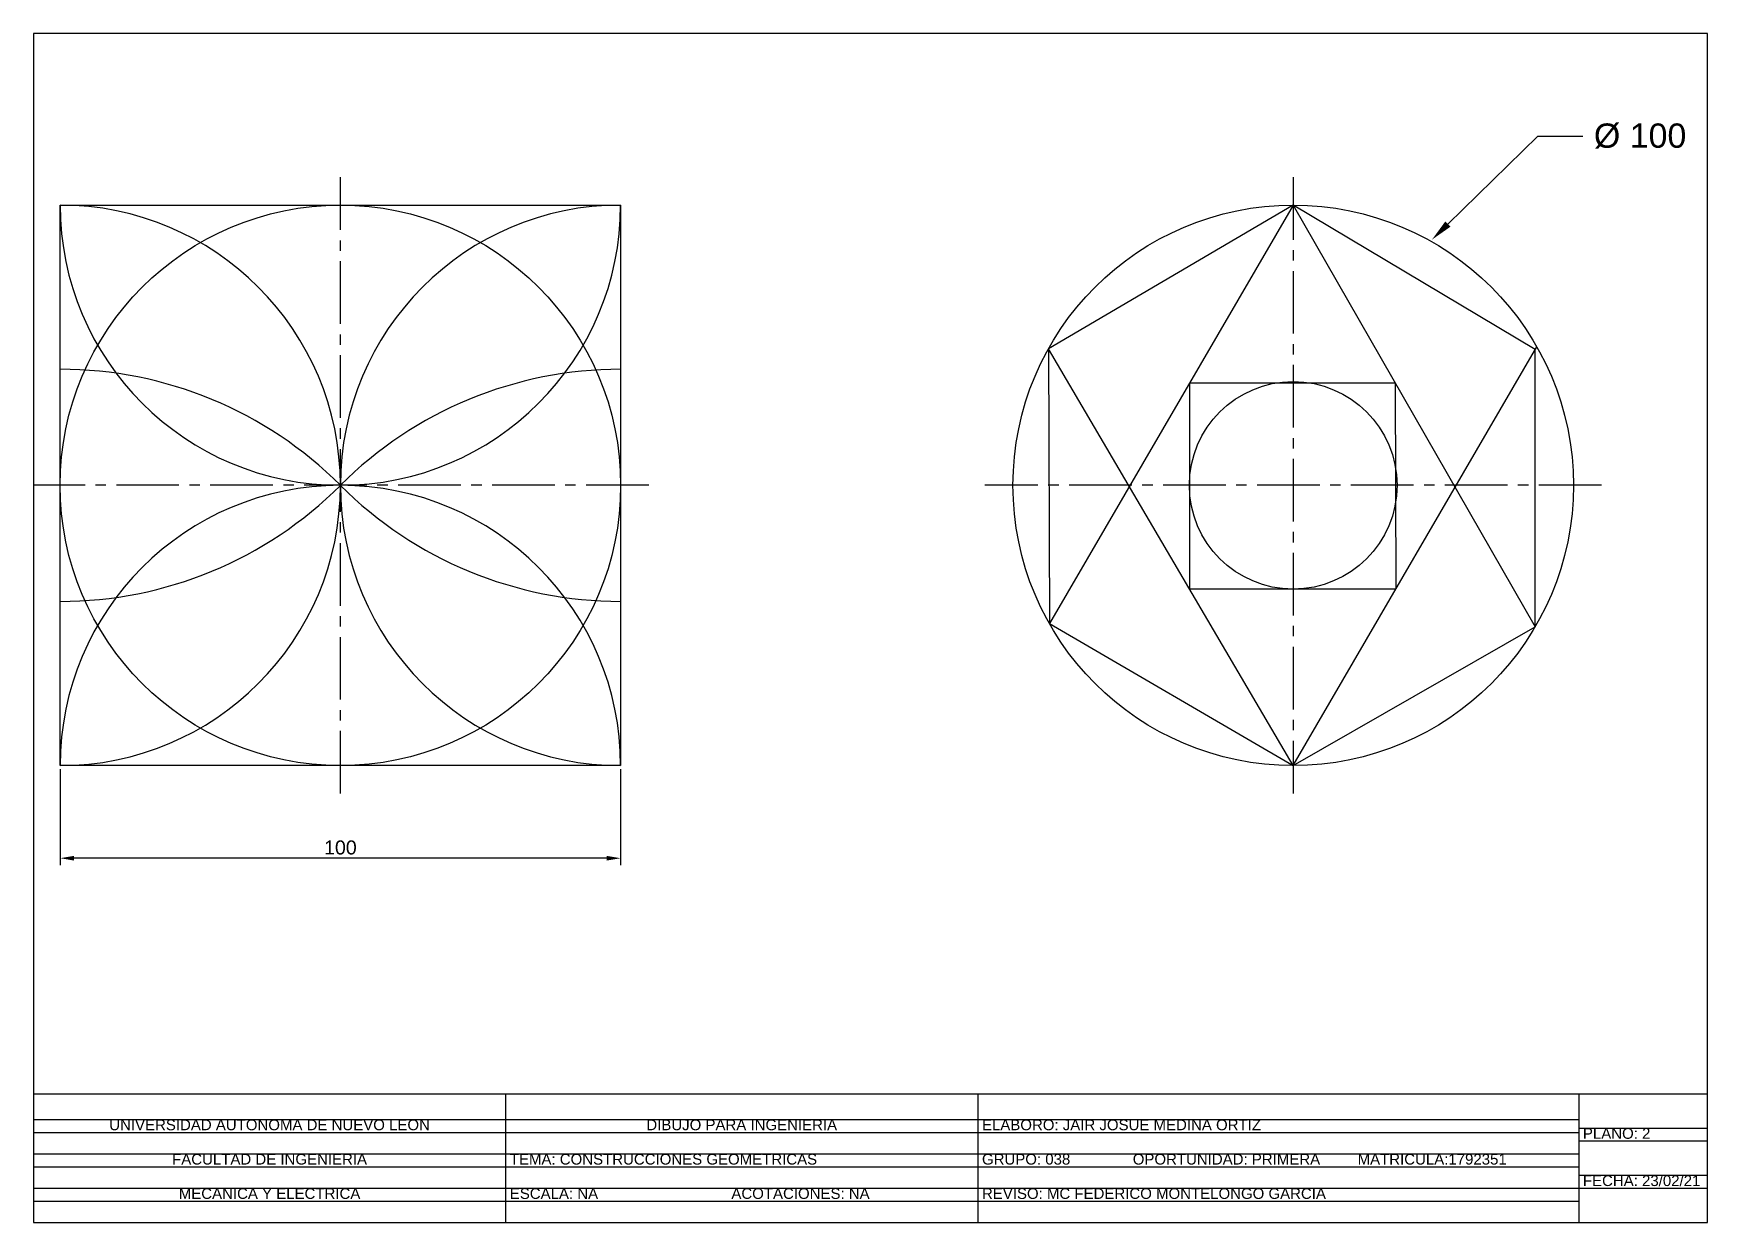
# Paper-space layout 'Plano #2' of a CAD drawing. Header units: millimetres. Extents: x 20 to 410, y 10 to 287.
# The model-space entities are those that its viewports show. They can reach past a viewport. Long polylines and large blocks are cut down to what shows.
import ezdxf
from ezdxf import colors
from ezdxf.entities.mleader import LeaderData, LeaderLine
from ezdxf.math import Vec2, Vec3

# ---------------------------------------------------------------- set-up
doc = ezdxf.new("R2010")
doc.units = ezdxf.units.MM
doc.linetypes.add('CENTER2', pattern=[28.575, 19.05, -3.175, 3.175, -3.175])
doc.styles.get("Standard").update_dxf_attribs({"font": 'arial.ttf'})
doc.dimstyles.new('ISO-25', dxfattribs={"dimtxt": 2.5, "dimasz": 2.5, "dimexe": 1.25, "dimexo": 0.625, "dimtad": 1, "dimtxsty": 'Standard', "dimcen": 2.5, "dimadec": 0, "dimazin": 0, "dimtfac": 1, "dimtmove": 0, "dimatfit": 3, "dimfxl": 1, "dimarcsym": 0})

# ---------------------------------------------------------------- blocks, each defined once
blk = doc.blocks.new('*D7')
at = {"color": 0, "lineweight": -2, "transparency": 16777216}
for p, q in [((2057.28, 2212.69), (2057.28, 2195.54)), ((2157.28, 2212.69), (2157.28, 2195.54)), ((2154.78, 2196.79), (2059.78, 2196.79))]:
    blk.add_line(p, q, dxfattribs=at)
at = {"color": 0, "transparency": 16777216}
for points in [[(2059.78, 2197.21), (2059.78, 2196.37), (2057.28, 2196.79)], [(2154.78, 2197.21), (2154.78, 2196.37), (2157.28, 2196.79)]]:
    blk.add_solid(points, dxfattribs=at)
at = {"layer": 'Defpoints', "color": 0, "transparency": 16777216}
for p in [(2057.28, 2213.32), (2157.28, 2213.32), (2057.28, 2196.79)]:
    blk.add_point(p, dxfattribs=at)
at = {"color": 0, "transparency": 16777216, "insert": (2107.28, 2198.69), "char_height": 2.5, "attachment_point": 5}
blk.add_mtext('100', dxfattribs=at)

msp = doc.modelspace()

# ---------------------------------------------------------------- linework, layer by layer
at = {"linetype": 'CENTER2'}
for p, q in [((2107.283, 2208.316), (2107.283, 2318.316)), ((2277.283, 2318.316), (2277.283, 2208.316)), ((2162.283, 2263.316), (2052.283, 2263.316)), ((2332.283, 2263.316), (2222.283, 2263.316))]:
    msp.add_line(p, q, dxfattribs=at)
for p, q in [((2057.283, 2313.316), (2157.283, 2313.316)), ((2057.283, 2213.316), (2057.283, 2313.316)), ((2157.283, 2313.316), (2157.283, 2213.316)), ((2277.283, 2313.316), (2233.626, 2287.688)), ((2277.283, 2313.316), (2233.781, 2238.667)), ((2277.283, 2313.316), (2320.44, 2238.067)), ((2320.44, 2287.551), (2277.283, 2313.316)), ((2277.283, 2213.316), (2320.734, 2288.055)), ((2277.283, 2213.316), (2233.626, 2287.688)), ((2233.626, 2287.688), (2233.781, 2238.667)), ((2320.44, 2238.067), (2320.44, 2287.551)), ((2295.51, 2281.535), (2258.763, 2281.535)), ((2258.763, 2281.535), (2258.763, 2244.866)), ((2295.625, 2244.866), (2295.51, 2281.535)), ((2258.763, 2244.866), (2295.625, 2244.866)), ((2233.781, 2238.667), (2277.283, 2213.316)), ((2277.283, 2213.316), (2320.44, 2238.067)), ((2157.283, 2213.316), (2057.283, 2213.316))]:
    msp.add_line(p, q)
for centre, radius in [((2107.283, 2263.316), 50), ((2277.283, 2263.316), 50), ((2277.283, 2263.316), 18.52)]:
    msp.add_circle(centre, radius)
for centre, radius, start, end in [((2057.283, 2263.316), 50, 270, 90), ((2107.283, 2313.316), 50, 180, 0), ((2157.283, 2263.316), 50, 90, 270), ((2057.283, 2213.316), 70.711, 45, 90), ((2157.283, 2213.316), 70.711, 90, 135), ((2107.283, 2213.316), 50, 0, 180), ((2057.283, 2313.316), 70.711, 270, 315), ((2157.283, 2313.316), 70.711, 225, 270)]:
    msp.add_arc(centre, radius, start, end)

# ---------------------------------------------------------------- dimensions: what is measured, and where the dimension line sits
dim = msp.add_linear_dim(base=(2057.283, 2196.79), p1=(2157.283, 2213.316), p2=(2057.283, 2213.316), dimstyle='ISO-25')
dim.commit()
dim.dimension.update_dxf_attribs({"geometry": '*D7', "text_midpoint": (2107.283, 2198.691)})

# ---------------------------------------------------------------- leaders
ml = msp.add_multileader_mtext('Standard')
ml.set_content('{\\C256;Ø 100}', color=256)
ml.set_leader_properties()
ml.build(insert=Vec2(0, 0))
ctx = ml.context
ctx.base_point, ctx.char_height, ctx.plane_origin = Vec3(2328.933, 2325.624), 4.3333, Vec3(2302.032, 2307.141)
notes = []
notes.append((ctx, [(0, (1, 1, 0), (2320.933, 2325.624), (1, 0), 8, [(0, [(2302.032, 2307.141)], 0, [])])]))
ctx.mtext.insert, ctx.mtext.width, ctx.mtext.flow_direction = Vec3(2330.933, 2327.878), 61.12781, 5
for ctx, leaders in notes:
    for number, flags, end, landing, length, lines in leaders:
        leader = LeaderData()
        leader.index, (leader.has_last_leader_line, leader.has_dogleg_vector, leader.attachment_direction) = number, flags
        leader.last_leader_point, leader.dogleg_vector, leader.dogleg_length = Vec3(end), Vec3(landing), length
        for number, points, colour, breaks in lines:
            line = LeaderLine()
            line.index, line.vertices, line.color, line.breaks = number, Vec3.list(points), colors.encode_raw_color(colour), breaks
            leader.lines.append(line)
        ctx.leaders.append(leader)

psp = doc.layouts.new('Plano #2')

# ---------------------------------------------------------------- linework, layer by layer
for p, q in [((410, 287), (20, 287)), ((20, 287), (20, 10)), ((410, 10), (410, 287)), ((20, 40), (410, 40)), ((130, 40), (130, 10)), ((240, 40), (240, 10)), ((380, 40), (380, 10)), ((20, 34), (380, 34)), ((380, 32), (410, 32)), ((20, 31), (380, 31)), ((380, 29), (410, 29)), ((20, 26), (380, 26)), ((20, 23), (380, 23)), ((380, 21), (410, 21)), ((20, 18), (380, 18)), ((380, 18), (410, 18)), ((20, 15), (380, 15)), ((20, 10), (410, 10))]:
    psp.add_line(p, q)

# ---------------------------------------------------------------- texts
at = {"char_height": 2.5, "attachment_point": 1}
for s, width, insert in [('\\pxqc;UNIVERSIDAD AUTONOMA DE NUEVO LEON', 110, (20, 34)), ('\\pxqc;DIBUJO PARA INGENIERIA', 110, (130, 34)), (' ELABORO: JAIR JOSUE MEDINA ORTIZ ', 140, (240, 34)), (' PLANO: 2 ', 30, (380, 32)), ('\\pxqc;FACULTAD DE INGENIERIA', 110, (20, 26)), ('\\pxql; TEMA: CONSTRUCCIONES GEOMETRICAS', 110, (130, 26)), (' GRUPO: 038               OPORTUNIDAD: PRIMERA         MATRICULA:1792351', 140, (240, 26)), (' FECHA: 23/02/21 ', 30, (380, 21)), ('\\pxqc;MECANICA Y ELECTRICA', 110, (20, 18)), (' ESCALA: NA                                ACOTACIONES: NA', 110, (130, 18)), (' REVISO: MC FEDERICO MONTELONGO GARCIA ', 140, (240, 18))]:
    psp.add_mtext_dynamic_manual_height_columns(s, width=width, gutter_width=12.5, heights=[0], dxfattribs=dict(at, insert=insert))

# ---------------------------------------------------------------- viewports
at = {"layer": '0'}
psp.add_viewport(center=(215, 163.5), size=(390, 247), view_center_point=(2201.862, 2249.35), view_height=189.16529, dxfattribs=at)

doc.saveas('drawing.dxf')
